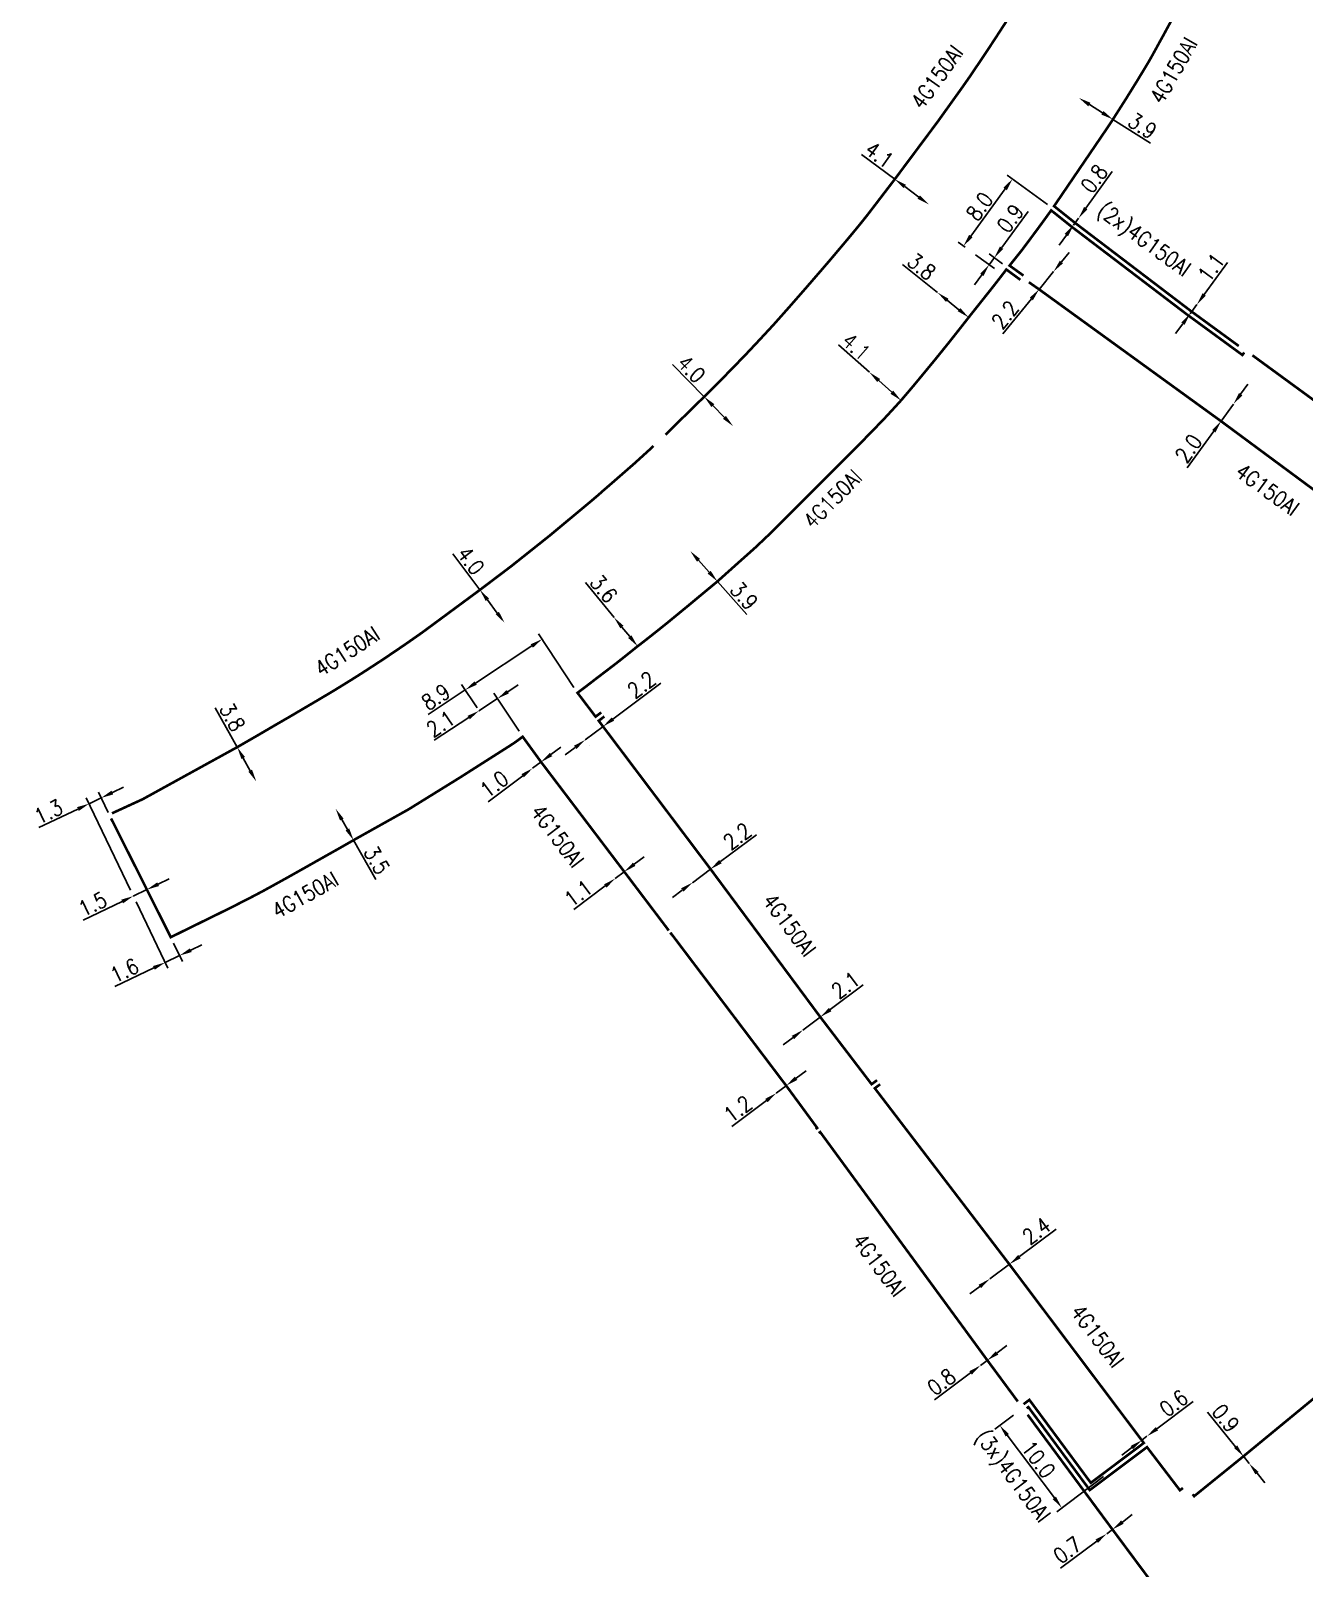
# Model space of a CAD drawing. Header units: millimetres. Extents: x 146511 to 147000, y 143998 to 145000.
# Drawn here: x 146762.9 to 146886.2, y 144673.2 to 144822.2 of the extents above; entities that cross this region are included whole.
import ezdxf
from ezdxf.enums import TextEntityAlignment as Align

# ---------------------------------------------------------------- set-up
doc = ezdxf.new("R2010")
doc.units = ezdxf.units.MM
doc.header["$MEASUREMENT"] = 0
doc.header["$PDMODE"] = 34
doc.linetypes.add('B_ST_AL', pattern=[2000, 1000, 1000])
doc.layers.get('DEFPOINTS').update_dxf_attribs({"linetype": 'CONTINUOUS'})
doc.layers.add('B_110', color=1, linetype='CONTINUOUS')
doc.styles.get("Standard").update_dxf_attribs({"font": 'romans.shx', "width": 0.85})
doc.dimstyles.get("Standard").update_dxf_attribs({"dimtxt": 1.5, "dimasz": 1.2, "dimexe": 0.625, "dimexo": 0.625, "dimgap": 0.25, "dimtad": 1, "dimdec": 1, "dimzin": 0, "dimdsep": 46, "dimtxsty": 'Standard', "dimcen": -0.5, "dimadec": 0, "dimazin": 0, "dimtfac": 1, "dimtdec": 1, "dimtmove": 0, "dimatfit": 3, "dimfxl": 1, "dimtolj": 1, "dimtzin": 0, "dimarcsym": 0})

# ---------------------------------------------------------------- blocks, each defined once
blk = doc.blocks.new('*D185')
at = {"layer": 'B_110', "color": 0, "linetype": 'Continuous', "lineweight": -2}
for p, q in [((146809.07, 144758.14), (146810.07, 144758.81)), ((146806.09, 144756.6), (146805.94, 144756.83)), ((146808.07, 144757.48), (146806.28, 144756.3)), ((146810.16, 144754.31), (146807.73, 144758.01)), ((146805.28, 144755.64), (146801.94, 144753.44))]:
    blk.add_line(p, q, dxfattribs=at)
at = {"layer": 'B_110', "color": 0, "linetype": 'Continuous'}
for points in [[(146808.96, 144758.31), (146809.18, 144757.98), (146808.07, 144757.48)], [(146805.17, 144755.81), (146805.39, 144755.48), (146806.28, 144756.3)]]:
    blk.add_solid(points, dxfattribs=at)
at = {"layer": 'DEFPOINTS', "color": 0, "linetype": 'Continuous'}
for p in [(146806.28, 144756.3), (146806.43, 144756.07), (146810.51, 144753.79)]:
    blk.add_point(p, dxfattribs=at)
at = {"layer": 'B_110', "color": 0, "linetype": 'Continuous', "insert": (146802.56, 144755.04), "char_height": 1.5, "attachment_point": 5, "rotation": 33.4245}
blk.add_mtext('\\A1;2.1', dxfattribs=at)
blk = doc.blocks.new('*D186')
at = {"layer": 'B_110', "color": 0, "linetype": 'Continuous', "lineweight": -2}
for p, q in [((146815.48, 144758.56), (146812.05, 144763.76)), ((146811.39, 144762.58), (146805.95, 144758.98)), ((146804.95, 144758.32), (146801.35, 144755.95)), ((146806.09, 144756.6), (146804.6, 144758.84))]:
    blk.add_line(p, q, dxfattribs=at)
at = {"layer": 'B_110', "color": 0, "linetype": 'Continuous'}
for points in [[(146811.28, 144762.74), (146811.5, 144762.41), (146812.39, 144763.24)], [(146805.84, 144759.15), (146806.06, 144758.82), (146804.95, 144758.32)]]:
    blk.add_solid(points, dxfattribs=at)
at = {"layer": 'DEFPOINTS', "color": 0, "linetype": 'Continuous'}
for p in [(146804.95, 144758.32), (146815.82, 144758.04), (146806.43, 144756.07)]:
    blk.add_point(p, dxfattribs=at)
at = {"layer": 'B_110', "color": 0, "linetype": 'Continuous', "insert": (146802.1, 144757.64), "char_height": 1.5, "attachment_point": 5, "rotation": 33.4245}
blk.add_mtext('\\A1;8.9', dxfattribs=at)
blk = doc.blocks.new('*D187')
at = {"layer": 'B_110', "color": 0, "linetype": 'Continuous', "lineweight": -2}
for p, q in [((146813.25, 144752.06), (146814.21, 144752.78)), ((146812.29, 144751.34), (146811.47, 144750.73)), ((146810.51, 144750.01), (146807.16, 144747.49))]:
    blk.add_line(p, q, dxfattribs=at)
at = {"layer": 'B_110', "color": 0, "linetype": 'Continuous'}
for points in [[(146813.13, 144752.22), (146813.37, 144751.9), (146812.29, 144751.34)], [(146810.39, 144750.17), (146810.63, 144749.85), (146811.47, 144750.73)]]:
    blk.add_solid(points, dxfattribs=at)
at = {"layer": 'DEFPOINTS', "color": 0, "linetype": 'Continuous'}
for p in [(146811.47, 144750.73), (146811.47, 144750.73), (146812.29, 144751.34)]:
    blk.add_point(p, dxfattribs=at)
at = {"layer": 'B_110', "color": 0, "linetype": 'Continuous', "insert": (146807.75, 144749.19), "char_height": 1.5, "attachment_point": 5, "rotation": 36.8572}
blk.add_mtext('\\A1;1.0', dxfattribs=at)
blk = doc.blocks.new('*D188')
at = {"layer": 'B_110', "color": 0, "linetype": 'Continuous', "lineweight": -2}
for p, q in [((146819.25, 144755.5), (146823.88, 144758.97)), ((146816.56, 144753.48), (146818.29, 144754.78)), ((146815.6, 144752.76), (146814.64, 144752.04)), ((146816.94, 144752.98), (146816.94, 144752.98))]:
    blk.add_line(p, q, dxfattribs=at)
at = {"layer": 'B_110', "color": 0, "linetype": 'Continuous'}
for points in [[(146819.13, 144755.66), (146819.37, 144755.34), (146818.29, 144754.78)], [(146815.48, 144752.92), (146815.72, 144752.6), (146816.56, 144753.48)]]:
    blk.add_solid(points, dxfattribs=at)
at = {"layer": 'DEFPOINTS', "color": 0, "linetype": 'Continuous'}
for p in [(146818.29, 144754.78), (146816.56, 144753.48), (146816.56, 144753.48)]:
    blk.add_point(p, dxfattribs=at)
at = {"layer": 'B_110', "color": 0, "linetype": 'Continuous', "insert": (146822.02, 144758.82), "char_height": 1.5, "attachment_point": 5, "rotation": 36.8617}
blk.add_mtext('\\A1;2.2', dxfattribs=at)
blk = doc.blocks.new('*D189')
at = {"layer": 'B_110', "color": 0, "linetype": 'Continuous', "lineweight": -2}
for p, q in [((146871.93, 144686.76), (146875.43, 144689.39)), ((146870.46, 144685.65), (146870.97, 144686.04)), ((146869.5, 144684.93), (146868.54, 144684.21))]:
    blk.add_line(p, q, dxfattribs=at)
at = {"layer": 'B_110', "color": 0, "linetype": 'Continuous'}
for points in [[(146871.81, 144686.92), (146872.05, 144686.6), (146870.97, 144686.04)], [(146869.38, 144685.09), (146869.62, 144684.77), (146870.46, 144685.65)]]:
    blk.add_solid(points, dxfattribs=at)
at = {"layer": 'DEFPOINTS', "color": 0, "linetype": 'Continuous'}
for p in [(146870.46, 144685.65), (146870.97, 144686.04), (146870.97, 144686.04)]:
    blk.add_point(p, dxfattribs=at)
at = {"layer": 'B_110', "color": 0, "linetype": 'Continuous', "insert": (146873.56, 144689.23), "char_height": 1.5, "attachment_point": 5, "rotation": 36.9348}
blk.add_mtext('\\A1;0.6', dxfattribs=at)
blk = doc.blocks.new('*D212')
at = {"layer": 'B_110', "color": 0, "linetype": 'Continuous', "lineweight": -2}
for p, q in [((146880.04, 144786.97), (146880.75, 144787.94)), ((146879.34, 144786), (146878.14, 144784.35)), ((146877.44, 144783.38), (146874.87, 144779.84))]:
    blk.add_line(p, q, dxfattribs=at)
at = {"layer": 'B_110', "color": 0, "linetype": 'Continuous'}
for points in [[(146879.88, 144787.09), (146880.21, 144786.85), (146879.34, 144786)], [(146877.28, 144783.5), (146877.6, 144783.26), (146878.14, 144784.35)]]:
    blk.add_solid(points, dxfattribs=at)
at = {"layer": 'DEFPOINTS', "color": 0, "linetype": 'Continuous'}
for p in [(146879.34, 144786), (146879.34, 144786), (146878.14, 144784.35)]:
    blk.add_point(p, dxfattribs=at)
at = {"layer": 'B_110', "color": 0, "linetype": 'Continuous', "insert": (146874.99, 144781.71), "char_height": 1.5, "attachment_point": 5, "rotation": 54.0392}
blk.add_mtext('\\A1;2.0', dxfattribs=at)
blk = doc.blocks.new('*D213')
at = {"layer": 'B_110', "color": 0, "linetype": 'Continuous', "lineweight": -2}
for p, q in [((146865.04, 144804.98), (146867.6, 144808.53)), ((146863.86, 144803.35), (146864.34, 144804.01)), ((146863.16, 144802.38), (146862.46, 144801.4))]:
    blk.add_line(p, q, dxfattribs=at)
at = {"layer": 'B_110', "color": 0, "linetype": 'Continuous'}
for points in [[(146864.88, 144805.1), (146865.2, 144804.86), (146864.34, 144804.01)], [(146863, 144802.49), (146863.32, 144802.26), (146863.86, 144803.35)]]:
    blk.add_solid(points, dxfattribs=at)
at = {"layer": 'DEFPOINTS', "color": 0, "linetype": 'Continuous'}
for p in [(146863.86, 144803.35), (146864.34, 144804.01), (146864.34, 144804.01)]:
    blk.add_point(p, dxfattribs=at)
at = {"layer": 'B_110', "color": 0, "linetype": 'Continuous', "insert": (146865.86, 144807.83), "char_height": 1.5, "attachment_point": 5, "rotation": 54.1588}
blk.add_mtext('\\A1;0.8', dxfattribs=at)
blk = doc.blocks.new('*D214')
at = {"layer": 'B_110', "color": 0, "linetype": 'Continuous', "lineweight": -2}
for p, q in [((146862.68, 144799.77), (146863.44, 144800.7)), ((146861.92, 144798.84), (146860.52, 144797.12)), ((146859.77, 144796.19), (146857.01, 144792.8))]:
    blk.add_line(p, q, dxfattribs=at)
at = {"layer": 'B_110', "color": 0, "linetype": 'Continuous'}
for points in [[(146862.53, 144799.9), (146862.84, 144799.65), (146861.92, 144798.84)], [(146859.61, 144796.31), (146859.92, 144796.06), (146860.52, 144797.12)]]:
    blk.add_solid(points, dxfattribs=at)
at = {"layer": 'DEFPOINTS', "color": 0, "linetype": 'Continuous'}
for p in [(146861.92, 144798.84), (146861.92, 144798.84), (146860.52, 144797.12)]:
    blk.add_point(p, dxfattribs=at)
at = {"layer": 'B_110', "color": 0, "linetype": 'Continuous', "insert": (146857.23, 144794.66), "char_height": 1.5, "attachment_point": 5, "rotation": 50.8852}
blk.add_mtext('\\A1;2.2', dxfattribs=at)
blk = doc.blocks.new('*D215')
at = {"layer": 'B_110', "color": 0, "linetype": 'Continuous', "lineweight": -2}
for p, q in [((146856.9, 144801.16), (146859.45, 144804.66)), ((146854.37, 144800.46), (146856.19, 144799.13)), ((146856.99, 144799.6), (146855.68, 144800.56)), ((146855.69, 144799.5), (146856.19, 144800.19)), ((146854.98, 144798.53), (146854.27, 144797.56))]:
    blk.add_line(p, q, dxfattribs=at)
at = {"layer": 'B_110', "color": 0, "linetype": 'Continuous'}
for points in [[(146856.73, 144801.27), (146857.06, 144801.04), (146856.19, 144800.19)], [(146854.82, 144798.65), (146855.14, 144798.41), (146855.69, 144799.5)]]:
    blk.add_solid(points, dxfattribs=at)
at = {"layer": 'DEFPOINTS', "color": 0, "linetype": 'Continuous'}
for p in [(146853.87, 144800.83), (146855.69, 144799.5), (146857.5, 144799.23)]:
    blk.add_point(p, dxfattribs=at)
at = {"layer": 'B_110', "color": 0, "linetype": 'Continuous', "insert": (146857.73, 144803.99), "char_height": 1.5, "attachment_point": 5, "rotation": 53.9026}
blk.add_mtext('\\A1;0.9', dxfattribs=at)
blk = doc.blocks.new('*D216')
at = {"layer": 'B_110', "color": 0, "linetype": 'Continuous', "lineweight": -2}
for p, q in [((146773.07, 144737.79), (146776.15, 144731.36)), ((146776.7, 144733.8), (146777.55, 144732.03)), ((146778.37, 144733.11), (146779.45, 144733.63)), ((146774.8, 144731.4), (146771.02, 144729.6)), ((146777.28, 144732.59), (146775.88, 144731.92))]:
    blk.add_line(p, q, dxfattribs=at)
at = {"layer": 'B_110', "color": 0, "linetype": 'Continuous'}
for points in [[(146778.28, 144733.29), (146778.45, 144732.93), (146777.28, 144732.59)], [(146774.71, 144731.58), (146774.88, 144731.22), (146775.88, 144731.92)]]:
    blk.add_solid(points, dxfattribs=at)
at = {"layer": 'DEFPOINTS', "color": 0, "linetype": 'Continuous'}
for p in [(146772.8, 144738.35), (146776.43, 144734.37), (146775.88, 144731.92)]:
    blk.add_point(p, dxfattribs=at)
at = {"layer": 'B_110', "color": 0, "linetype": 'Continuous', "insert": (146771.94, 144731.14), "char_height": 1.5, "attachment_point": 5, "rotation": 25.5707}
blk.add_mtext('\\A1;1.6', dxfattribs=at)
blk = doc.blocks.new('*D217')
at = {"layer": 'B_110', "color": 0, "linetype": 'Continuous', "lineweight": -2}
for p, q in [((146772.53, 144738.92), (146768.25, 144747.87)), ((146769.69, 144747.86), (146768.52, 144747.3)), ((146770.38, 144746.44), (146769.42, 144748.43)), ((146770.78, 144748.38), (146771.86, 144748.9)), ((146767.44, 144746.78), (146763.66, 144744.98))]:
    blk.add_line(p, q, dxfattribs=at)
at = {"layer": 'B_110', "color": 0, "linetype": 'Continuous'}
for points in [[(146770.69, 144748.56), (146770.86, 144748.2), (146769.69, 144747.86)], [(146767.35, 144746.97), (146767.53, 144746.6), (146768.52, 144747.3)]]:
    blk.add_solid(points, dxfattribs=at)
at = {"layer": 'DEFPOINTS', "color": 0, "linetype": 'Continuous'}
for p in [(146768.52, 144747.3), (146770.65, 144745.87), (146772.8, 144738.35)]:
    blk.add_point(p, dxfattribs=at)
at = {"layer": 'B_110', "color": 0, "linetype": 'Continuous', "insert": (146764.58, 144746.52), "char_height": 1.5, "attachment_point": 5, "rotation": 25.5707}
blk.add_mtext('\\A1;1.3', dxfattribs=at)
blk = doc.blocks.new('*D218')
at = {"layer": 'B_110', "color": 0, "linetype": 'Continuous', "lineweight": -2}
for p, q in [((146774.12, 144738.98), (146772.8, 144738.35)), ((146775.2, 144739.5), (146776.28, 144740.02)), ((146771.72, 144737.83), (146767.94, 144736.03))]:
    blk.add_line(p, q, dxfattribs=at)
at = {"layer": 'B_110', "color": 0, "linetype": 'Continuous'}
for points in [[(146775.12, 144739.68), (146775.29, 144739.32), (146774.12, 144738.98)], [(146771.64, 144738.01), (146771.81, 144737.65), (146772.8, 144738.35)]]:
    blk.add_solid(points, dxfattribs=at)
at = {"layer": 'DEFPOINTS', "color": 0, "linetype": 'Continuous'}
for p in [(146774.12, 144738.98), (146772.8, 144738.35), (146772.8, 144738.35)]:
    blk.add_point(p, dxfattribs=at)
at = {"layer": 'B_110', "color": 0, "linetype": 'Continuous', "insert": (146768.86, 144737.57), "char_height": 1.5, "attachment_point": 5, "rotation": 25.5707}
blk.add_mtext('\\A1;1.5', dxfattribs=at)
blk = doc.blocks.new('*D219')
at = {"layer": 'B_110', "color": 0, "linetype": 'Continuous', "lineweight": -2}
for p, q in [((146827.54, 144770.88), (146828.57, 144769.72)), ((146829.37, 144768.83), (146832.23, 144765.61))]:
    blk.add_line(p, q, dxfattribs=at)
at = {"layer": 'B_110', "color": 0, "linetype": 'Continuous'}
for points in [[(146827.69, 144771.01), (146827.39, 144770.74), (146826.74, 144771.77)], [(146828.72, 144769.86), (146828.42, 144769.59), (146829.37, 144768.83)]]:
    blk.add_solid(points, dxfattribs=at)
at = {"layer": 'DEFPOINTS', "color": 0, "linetype": 'Continuous'}
for p in [(146826.74, 144771.77), (146826.74, 144771.77), (146829.37, 144768.83)]:
    blk.add_point(p, dxfattribs=at)
at = {"layer": 'B_110', "color": 0, "linetype": 'Continuous', "insert": (146831.95, 144767.44), "char_height": 1.5, "attachment_point": 5, "rotation": 311.6888}
blk.add_mtext('\\A1;3.9', dxfattribs=at)
blk = doc.blocks.new('*D220')
at = {"layer": 'B_110', "color": 0, "linetype": 'Continuous', "lineweight": -2}
for p, q in [((146850.69, 144796.81), (146847.28, 144799.53)), ((146852.76, 144795.15), (146851.63, 144796.06))]:
    blk.add_line(p, q, dxfattribs=at)
at = {"layer": 'B_110', "color": 0, "linetype": 'Continuous'}
for points in [[(146851.75, 144796.21), (146851.51, 144795.9), (146850.69, 144796.81)], [(146852.89, 144795.31), (146852.64, 144795), (146853.7, 144794.4)]]:
    blk.add_solid(points, dxfattribs=at)
at = {"layer": 'DEFPOINTS', "color": 0, "linetype": 'Continuous'}
for p in [(146850.69, 144796.81), (146850.69, 144796.81), (146853.7, 144794.4)]:
    blk.add_point(p, dxfattribs=at)
at = {"layer": 'B_110', "color": 0, "linetype": 'Continuous', "insert": (146849.14, 144799.33), "char_height": 1.5, "attachment_point": 5, "rotation": 321.3878}
blk.add_mtext('\\A1;3.8', dxfattribs=at)
blk = doc.blocks.new('*D221')
at = {"layer": 'B_110', "color": 0, "linetype": 'Continuous', "lineweight": -2}
for p, q in [((146865.39, 144815.02), (146866.66, 144814.22)), ((146867.67, 144813.58), (146871.31, 144811.27))]:
    blk.add_line(p, q, dxfattribs=at)
at = {"layer": 'B_110', "color": 0, "linetype": 'Continuous'}
for points in [[(146865.5, 144815.19), (146865.28, 144814.85), (146864.38, 144815.66)], [(146866.76, 144814.39), (146866.55, 144814.05), (146867.67, 144813.58)]]:
    blk.add_solid(points, dxfattribs=at)
at = {"layer": 'DEFPOINTS', "color": 0, "linetype": 'Continuous'}
for p in [(146864.38, 144815.66), (146864.38, 144815.66), (146867.67, 144813.58)]:
    blk.add_point(p, dxfattribs=at)
at = {"layer": 'B_110', "color": 0, "linetype": 'Continuous', "insert": (146870.53, 144812.95), "char_height": 1.5, "attachment_point": 5, "rotation": 327.657}
blk.add_mtext('\\A1;3.9', dxfattribs=at)
blk = doc.blocks.new('*D227')
at = {"layer": 'B_110', "color": 0, "linetype": 'Continuous', "lineweight": -2}
for p, q in [((146782.87, 144752.77), (146780.74, 144756.6)), ((146784.13, 144750.5), (146783.45, 144751.72))]:
    blk.add_line(p, q, dxfattribs=at)
at = {"layer": 'B_110', "color": 0, "linetype": 'Continuous'}
for points in [[(146783.62, 144751.82), (146783.27, 144751.63), (146782.87, 144752.77)], [(146784.3, 144750.6), (146783.95, 144750.4), (146784.71, 144749.45)]]:
    blk.add_solid(points, dxfattribs=at)
at = {"layer": 'DEFPOINTS', "color": 0, "linetype": 'Continuous'}
for p in [(146782.87, 144752.77), (146784.71, 144749.45), (146784.71, 144749.45)]:
    blk.add_point(p, dxfattribs=at)
at = {"layer": 'B_110', "color": 0, "linetype": 'Continuous', "insert": (146782.39, 144755.69), "char_height": 1.5, "attachment_point": 5, "rotation": 299.0317}
blk.add_mtext('\\A1;3.8', dxfattribs=at)
blk = doc.blocks.new('*D228')
at = {"layer": 'B_110', "color": 0, "linetype": 'Continuous', "lineweight": -2}
for p, q in [((146806.37, 144768.01), (146803.74, 144771.5)), ((146808.05, 144765.77), (146807.09, 144767.05))]:
    blk.add_line(p, q, dxfattribs=at)
at = {"layer": 'B_110', "color": 0, "linetype": 'Continuous'}
for points in [[(146807.25, 144767.17), (146806.93, 144766.93), (146806.37, 144768.01)], [(146808.21, 144765.89), (146807.89, 144765.65), (146808.77, 144764.81)]]:
    blk.add_solid(points, dxfattribs=at)
at = {"layer": 'DEFPOINTS', "color": 0, "linetype": 'Continuous'}
for p in [(146806.37, 144768.01), (146808.77, 144764.81), (146808.77, 144764.81)]:
    blk.add_point(p, dxfattribs=at)
at = {"layer": 'B_110', "color": 0, "linetype": 'Continuous', "insert": (146805.49, 144770.84), "char_height": 1.5, "attachment_point": 5, "rotation": 306.9546}
blk.add_mtext('\\A1;4.0', dxfattribs=at)
blk = doc.blocks.new('*D229')
at = {"layer": 'B_110', "color": 0, "linetype": 'Continuous', "lineweight": -2}
for p, q in [((146828.09, 144786.72), (146825.02, 144789.83)), ((146830.05, 144784.72), (146828.93, 144785.86))]:
    blk.add_line(p, q, dxfattribs=at)
at = {"layer": 'B_110', "color": 0, "linetype": 'Continuous'}
for points in [[(146829.07, 144786), (146828.79, 144785.72), (146828.09, 144786.72)], [(146830.19, 144784.86), (146829.91, 144784.58), (146830.89, 144783.87)]]:
    blk.add_solid(points, dxfattribs=at)
at = {"layer": 'DEFPOINTS', "color": 0, "linetype": 'Continuous'}
for p in [(146828.09, 144786.72), (146830.89, 144783.87), (146830.89, 144783.87)]:
    blk.add_point(p, dxfattribs=at)
at = {"layer": 'B_110', "color": 0, "linetype": 'Continuous', "insert": (146826.84, 144789.4), "char_height": 1.5, "attachment_point": 5, "rotation": 314.5886}
blk.add_mtext('\\A1;4.0', dxfattribs=at)
blk = doc.blocks.new('*D230')
at = {"layer": 'B_110', "color": 0, "linetype": 'Continuous', "lineweight": -2}
for p, q in [((146846.55, 144807.79), (146843.33, 144810.19)), ((146848.87, 144806.06), (146847.51, 144807.08))]:
    blk.add_line(p, q, dxfattribs=at)
at = {"layer": 'B_110', "color": 0, "linetype": 'Continuous'}
for points in [[(146847.63, 144807.24), (146847.39, 144806.92), (146846.55, 144807.79)], [(146848.99, 144806.22), (146848.75, 144805.9), (146849.84, 144805.35)]]:
    blk.add_solid(points, dxfattribs=at)
at = {"layer": 'DEFPOINTS', "color": 0, "linetype": 'Continuous'}
for p in [(146846.55, 144807.79), (146849.84, 144805.35), (146849.84, 144805.35)]:
    blk.add_point(p, dxfattribs=at)
at = {"layer": 'B_110', "color": 0, "linetype": 'Continuous', "insert": (146845.06, 144810.15), "char_height": 1.5, "attachment_point": 5, "rotation": 323.3292}
blk.add_mtext('\\A1;4.1', dxfattribs=at)
blk = doc.blocks.new('*D232')
at = {"layer": 'B_110', "color": 0, "linetype": 'Continuous', "lineweight": -2}
for p, q in [((146792.99, 144745.76), (146793.54, 144744.81)), ((146794.13, 144743.77), (146796.3, 144739.97))]:
    blk.add_line(p, q, dxfattribs=at)
at = {"layer": 'B_110', "color": 0, "linetype": 'Continuous'}
for points in [[(146793.17, 144745.86), (146792.82, 144745.67), (146792.4, 144746.81)], [(146793.71, 144744.91), (146793.36, 144744.71), (146794.13, 144743.77)]]:
    blk.add_solid(points, dxfattribs=at)
at = {"layer": 'DEFPOINTS', "color": 0, "linetype": 'Continuous'}
for p in [(146792.4, 144746.81), (146792.4, 144746.81), (146794.13, 144743.77)]:
    blk.add_point(p, dxfattribs=at)
at = {"layer": 'B_110', "color": 0, "linetype": 'Continuous', "insert": (146796.38, 144741.84), "char_height": 1.5, "attachment_point": 5, "rotation": 299.6626}
blk.add_mtext('\\A1;3.5', dxfattribs=at)
blk = doc.blocks.new('*D233')
at = {"layer": 'B_110', "color": 0, "linetype": 'Continuous', "lineweight": -2}
for p, q in [((146819.36, 144765.34), (146816.58, 144768.71)), ((146820.88, 144763.48), (146820.12, 144764.41))]:
    blk.add_line(p, q, dxfattribs=at)
at = {"layer": 'B_110', "color": 0, "linetype": 'Continuous'}
for points in [[(146820.27, 144764.54), (146819.97, 144764.28), (146819.36, 144765.34)], [(146821.04, 144763.61), (146820.73, 144763.35), (146821.64, 144762.55)]]:
    blk.add_solid(points, dxfattribs=at)
at = {"layer": 'DEFPOINTS', "color": 0, "linetype": 'Continuous'}
for p in [(146819.36, 144765.34), (146819.36, 144765.34), (146821.64, 144762.55)]:
    blk.add_point(p, dxfattribs=at)
at = {"layer": 'B_110', "color": 0, "linetype": 'Continuous', "insert": (146818.36, 144768.12), "char_height": 1.5, "attachment_point": 5, "rotation": 309.4071}
blk.add_mtext('\\A1;3.6', dxfattribs=at)
blk = doc.blocks.new('*D234')
at = {"layer": 'B_110', "color": 0, "linetype": 'Continuous', "lineweight": -2}
for p, q in [((146844.09, 144789.09), (146841.1, 144791.75)), ((146846.26, 144787.16), (146844.99, 144788.29))]:
    blk.add_line(p, q, dxfattribs=at)
at = {"layer": 'B_110', "color": 0, "linetype": 'Continuous'}
for points in [[(146845.12, 144788.44), (146844.85, 144788.14), (146844.09, 144789.09)], [(146846.39, 144787.31), (146846.12, 144787.01), (146847.15, 144786.36)]]:
    blk.add_solid(points, dxfattribs=at)
at = {"layer": 'DEFPOINTS', "color": 0, "linetype": 'Continuous'}
for p in [(146844.09, 144789.09), (146844.09, 144789.09), (146847.15, 144786.36)]:
    blk.add_point(p, dxfattribs=at)
at = {"layer": 'B_110', "color": 0, "linetype": 'Continuous', "insert": (146842.81, 144791.57), "char_height": 1.5, "attachment_point": 5, "rotation": 318.3113}
blk.add_mtext('\\A1;4.1', dxfattribs=at)
blk = doc.blocks.new('*D235')
at = {"layer": 'B_110', "color": 0, "linetype": 'Continuous', "lineweight": -2}
for p, q in [((146876.51, 144796.62), (146878.77, 144799.71)), ((146875.16, 144794.76), (146875.8, 144795.65)), ((146874.45, 144793.79), (146873.74, 144792.83))]:
    blk.add_line(p, q, dxfattribs=at)
at = {"layer": 'B_110', "color": 0, "linetype": 'Continuous'}
for points in [[(146876.35, 144796.74), (146876.67, 144796.5), (146875.8, 144795.65)], [(146874.29, 144793.91), (146874.61, 144793.68), (146875.16, 144794.76)]]:
    blk.add_solid(points, dxfattribs=at)
at = {"layer": 'DEFPOINTS', "color": 0, "linetype": 'Continuous'}
for p in [(146875.8, 144795.65), (146875.8, 144795.65), (146875.16, 144794.76)]:
    blk.add_point(p, dxfattribs=at)
at = {"layer": 'B_110', "color": 0, "linetype": 'Continuous', "insert": (146877.19, 144799.24), "char_height": 1.5, "attachment_point": 5, "rotation": 53.8227}
blk.add_mtext('\\A1;1.1', dxfattribs=at)
blk = doc.blocks.new('*D236')
at = {"layer": 'B_110', "color": 0, "linetype": 'Continuous', "lineweight": -2}
for p, q in [((146861.33, 144805.34), (146857.44, 144808.18)), ((146857.23, 144806.84), (146853.91, 144802.28)), ((146853.36, 144801.19), (146852.7, 144801.68))]:
    blk.add_line(p, q, dxfattribs=at)
at = {"layer": 'B_110', "color": 0, "linetype": 'Continuous'}
for points in [[(146857.07, 144806.96), (146857.4, 144806.72), (146857.94, 144807.81)], [(146853.75, 144802.4), (146854.07, 144802.16), (146853.2, 144801.31)]]:
    blk.add_solid(points, dxfattribs=at)
at = {"layer": 'DEFPOINTS', "color": 0, "linetype": 'Continuous'}
for p in [(146861.83, 144804.97), (146853.2, 144801.31), (146853.87, 144800.83)]:
    blk.add_point(p, dxfattribs=at)
at = {"layer": 'B_110', "color": 0, "linetype": 'Continuous', "insert": (146854.76, 144805.15), "char_height": 1.5, "attachment_point": 5, "rotation": 53.9026}
blk.add_mtext('\\A1;8.0', dxfattribs=at)
blk = doc.blocks.new('*D237')
at = {"layer": 'B_110', "color": 0, "linetype": 'Continuous', "lineweight": -2}
for p, q in [((146821.31, 144741.43), (146822.27, 144742.15)), ((146820.35, 144740.71), (146819.47, 144740.05)), ((146818.51, 144739.33), (146815.45, 144737.04))]:
    blk.add_line(p, q, dxfattribs=at)
at = {"layer": 'B_110', "color": 0, "linetype": 'Continuous'}
for points in [[(146821.19, 144741.59), (146821.43, 144741.27), (146820.35, 144740.71)], [(146818.39, 144739.49), (146818.63, 144739.17), (146819.47, 144740.05)]]:
    blk.add_solid(points, dxfattribs=at)
at = {"layer": 'DEFPOINTS', "color": 0, "linetype": 'Continuous'}
for p in [(146820.35, 144740.71), (146819.47, 144740.05), (146819.47, 144740.05)]:
    blk.add_point(p, dxfattribs=at)
at = {"layer": 'B_110', "color": 0, "linetype": 'Continuous', "insert": (146815.9, 144738.62), "char_height": 1.5, "attachment_point": 5, "rotation": 36.8572}
blk.add_mtext('\\A1;1.1', dxfattribs=at)
blk = doc.blocks.new('*D238')
at = {"layer": 'B_110', "color": 0, "linetype": 'Continuous', "lineweight": -2}
for p, q in [((146836.99, 144720.71), (146837.95, 144721.43)), ((146836.03, 144719.99), (146835.07, 144719.27)), ((146834.11, 144718.55), (146830.76, 144716.04))]:
    blk.add_line(p, q, dxfattribs=at)
at = {"layer": 'B_110', "color": 0, "linetype": 'Continuous'}
for points in [[(146836.87, 144720.87), (146837.11, 144720.55), (146836.03, 144719.99)], [(146833.99, 144718.71), (146834.23, 144718.39), (146835.07, 144719.27)]]:
    blk.add_solid(points, dxfattribs=at)
at = {"layer": 'DEFPOINTS', "color": 0, "linetype": 'Continuous'}
for p in [(146836.03, 144719.99), (146835.07, 144719.27), (146835.07, 144719.27)]:
    blk.add_point(p, dxfattribs=at)
at = {"layer": 'B_110', "color": 0, "linetype": 'Continuous', "insert": (146831.35, 144717.73), "char_height": 1.5, "attachment_point": 5, "rotation": 36.8494}
blk.add_mtext('\\A1;1.2', dxfattribs=at)
blk = doc.blocks.new('*D239')
at = {"layer": 'B_110', "color": 0, "linetype": 'Continuous', "lineweight": -2}
for p, q in [((146856.45, 144694.1), (146857.41, 144694.82)), ((146855.49, 144693.38), (146854.85, 144692.9)), ((146853.89, 144692.17), (146850.4, 144689.55))]:
    blk.add_line(p, q, dxfattribs=at)
at = {"layer": 'B_110', "color": 0, "linetype": 'Continuous'}
for points in [[(146856.33, 144694.26), (146856.57, 144693.94), (146855.49, 144693.38)], [(146853.77, 144692.33), (146854.01, 144692.01), (146854.85, 144692.9)]]:
    blk.add_solid(points, dxfattribs=at)
at = {"layer": 'DEFPOINTS', "color": 0, "linetype": 'Continuous'}
for p in [(146854.85, 144692.9), (146854.85, 144692.9), (146855.49, 144693.38)]:
    blk.add_point(p, dxfattribs=at)
at = {"layer": 'B_110', "color": 0, "linetype": 'Continuous', "insert": (146851.07, 144691.3), "char_height": 1.5, "attachment_point": 5, "rotation": 36.9429}
blk.add_mtext('\\A1;0.8', dxfattribs=at)
blk = doc.blocks.new('*D240')
at = {"layer": 'B_110', "color": 0, "linetype": 'Continuous', "lineweight": -2}
for p, q in [((146868.59, 144677.72), (146869.55, 144678.44)), ((146867.63, 144677), (146867.07, 144676.59)), ((146866.1, 144675.87), (146862.6, 144673.26))]:
    blk.add_line(p, q, dxfattribs=at)
at = {"layer": 'B_110', "color": 0, "linetype": 'Continuous'}
for points in [[(146868.47, 144677.88), (146868.71, 144677.56), (146867.63, 144677)], [(146865.98, 144676.03), (146866.22, 144675.71), (146867.07, 144676.59)]]:
    blk.add_solid(points, dxfattribs=at)
at = {"layer": 'DEFPOINTS', "color": 0, "linetype": 'Continuous'}
for p in [(146867.07, 144676.59), (146867.07, 144676.59), (146867.63, 144677)]:
    blk.add_point(p, dxfattribs=at)
at = {"layer": 'B_110', "color": 0, "linetype": 'Continuous', "insert": (146863.27, 144675.01), "char_height": 1.5, "attachment_point": 5, "rotation": 36.6586}
blk.add_mtext('\\A1;0.7', dxfattribs=at)
blk = doc.blocks.new('*D241')
at = {"layer": 'B_110', "color": 0, "linetype": 'Continuous', "lineweight": -2}
for p, q in [((146829.66, 144741.69), (146833.17, 144744.3)), ((146826.94, 144739.65), (146828.7, 144740.97)), ((146825.97, 144738.94), (146825.01, 144738.22))]:
    blk.add_line(p, q, dxfattribs=at)
at = {"layer": 'B_110', "color": 0, "linetype": 'Continuous'}
for points in [[(146829.54, 144741.85), (146829.78, 144741.52), (146828.7, 144740.97)], [(146825.85, 144739.1), (146826.09, 144738.78), (146826.94, 144739.65)]]:
    blk.add_solid(points, dxfattribs=at)
at = {"layer": 'DEFPOINTS', "color": 0, "linetype": 'Continuous'}
for p in [(146828.7, 144740.97), (146826.94, 144739.65), (146826.94, 144739.65)]:
    blk.add_point(p, dxfattribs=at)
at = {"layer": 'B_110', "color": 0, "linetype": 'Continuous', "insert": (146831.3, 144744.15), "char_height": 1.5, "attachment_point": 5, "rotation": 36.6871}
blk.add_mtext('\\A1;2.2', dxfattribs=at)
blk = doc.blocks.new('*D242')
at = {"layer": 'B_110', "color": 0, "linetype": 'Continuous', "lineweight": -2}
for p, q in [((146840.29, 144727.36), (146843.49, 144729.77)), ((146837.65, 144725.38), (146839.33, 144726.64)), ((146836.69, 144724.66), (146835.73, 144723.94))]:
    blk.add_line(p, q, dxfattribs=at)
at = {"layer": 'B_110', "color": 0, "linetype": 'Continuous'}
for points in [[(146840.17, 144727.52), (146840.41, 144727.2), (146839.33, 144726.64)], [(146836.57, 144724.82), (146836.81, 144724.5), (146837.65, 144725.38)]]:
    blk.add_solid(points, dxfattribs=at)
at = {"layer": 'DEFPOINTS', "color": 0, "linetype": 'Continuous'}
for p in [(146837.65, 144725.38), (146837.65, 144725.38), (146839.33, 144726.64)]:
    blk.add_point(p, dxfattribs=at)
at = {"layer": 'B_110', "color": 0, "linetype": 'Continuous', "insert": (146841.77, 144729.73), "char_height": 1.5, "attachment_point": 5, "rotation": 36.9144}
blk.add_mtext('\\A1;2.1', dxfattribs=at)
blk = doc.blocks.new('*D243')
at = {"layer": 'B_110', "color": 0, "linetype": 'Continuous', "lineweight": -2}
for p, q in [((146858.62, 144703.43), (146862.16, 144706.1)), ((146855.74, 144701.27), (146857.66, 144702.71)), ((146854.78, 144700.55), (146853.82, 144699.83))]:
    blk.add_line(p, q, dxfattribs=at)
at = {"layer": 'B_110', "color": 0, "linetype": 'Continuous'}
for points in [[(146858.5, 144703.59), (146858.74, 144703.27), (146857.66, 144702.71)], [(146854.66, 144700.71), (146854.9, 144700.39), (146855.74, 144701.27)]]:
    blk.add_solid(points, dxfattribs=at)
at = {"layer": 'DEFPOINTS', "color": 0, "linetype": 'Continuous'}
for p in [(146857.66, 144702.71), (146855.74, 144701.27), (146855.74, 144701.27)]:
    blk.add_point(p, dxfattribs=at)
at = {"layer": 'B_110', "color": 0, "linetype": 'Continuous', "insert": (146860.27, 144705.92), "char_height": 1.5, "attachment_point": 5, "rotation": 36.9275}
blk.add_mtext('\\A1;2.4', dxfattribs=at)
blk = doc.blocks.new('*D244')
at = {"layer": 'B_110', "color": 0, "linetype": 'Continuous', "lineweight": -2}
for p, q in [((146858.03, 144688.08), (146856.22, 144686.72)), ((146862, 144680.06), (146857.44, 144686.13)), ((146866.77, 144682.14), (146862.23, 144678.72))]:
    blk.add_line(p, q, dxfattribs=at)
at = {"layer": 'B_110', "color": 0, "linetype": 'Continuous'}
for points in [[(146857.6, 144686.25), (146857.28, 144686.01), (146856.71, 144687.09)], [(146862.16, 144680.18), (146861.84, 144679.94), (146862.72, 144679.1)]]:
    blk.add_solid(points, dxfattribs=at)
at = {"layer": 'DEFPOINTS', "color": 0, "linetype": 'Continuous'}
for p in [(146858.53, 144688.46), (146856.71, 144687.09), (146867.27, 144682.52)]:
    blk.add_point(p, dxfattribs=at)
at = {"layer": 'B_110', "color": 0, "linetype": 'Continuous', "insert": (146860.45, 144683.79), "char_height": 1.5, "attachment_point": 5, "rotation": 306.9429}
blk.add_mtext('\\A1;10.0', dxfattribs=at)
blk = doc.blocks.new('*D245')
at = {"layer": 'B_110', "color": 0, "linetype": 'Continuous', "lineweight": -2}
for p, q in [((146879.55, 144685.02), (146876.84, 144688.37)), ((146880.87, 144683.39), (146880.31, 144684.09)), ((146881.63, 144682.46), (146882.38, 144681.52))]:
    blk.add_line(p, q, dxfattribs=at)
at = {"layer": 'B_110', "color": 0, "linetype": 'Continuous'}
for points in [[(146879.71, 144685.15), (146879.4, 144684.9), (146880.31, 144684.09)], [(146881.78, 144682.58), (146881.47, 144682.33), (146880.87, 144683.39)]]:
    blk.add_solid(points, dxfattribs=at)
at = {"layer": 'DEFPOINTS', "color": 0, "linetype": 'Continuous'}
for p in [(146880.31, 144684.09), (146880.87, 144683.39), (146880.87, 144683.39)]:
    blk.add_point(p, dxfattribs=at)
at = {"layer": 'B_110', "color": 0, "linetype": 'Continuous', "insert": (146878.6, 144687.79), "char_height": 1.5, "attachment_point": 5, "rotation": 308.9643}
blk.add_mtext('\\A1;0.9', dxfattribs=at)

msp = doc.modelspace()

# ---------------------------------------------------------------- linework, layer by layer
at = {"layer": 'B_110', "linetype": 'B_ST_AL', "const_width": 0.25, "flags": 128}
for points in [[(146865.16, 144836.59), (146864.82, 144835.96), (146858.48, 144824.85), (146857.25, 144822.92), (146856.12, 144821.18), (146854.98, 144819.46), (146853.82, 144817.74), (146853.05, 144816.64), (146852.27, 144815.55), (146851.49, 144814.46), (146850.71, 144813.37), (146846.55, 144807.79), (146843.91, 144804.34), (146843.44, 144803.75), (146842.97, 144803.17), (146842.06, 144802.07), (146841.14, 144800.98), (146840.22, 144799.89), (146839.29, 144798.81), (146837.81, 144797.1), (146836.33, 144795.41), (146834.84, 144793.73), (146833.31, 144792.08), (146832.21, 144790.91), (146831.1, 144789.76), (146829.9, 144788.53), (146828.86, 144787.49), (146828.09, 144786.72), (146826.14, 144784.81), (146824.58, 144783.27), (146824.35, 144783.04)], [(146823.18, 144781.95), (146822.93, 144781.71), (146821.37, 144780.29), (146819.72, 144778.85), (146819.01, 144778.23), (146818.36, 144777.67), (146817.8, 144777.17), (146817.01, 144776.5), (146813.13, 144773.27), (146809.41, 144770.31), (146806.37, 144768.01), (146800.79, 144763.89), (146799.92, 144763.28), (146799.09, 144762.7), (146798.03, 144761.98), (146797.01, 144761.29), (146795.95, 144760.6), (146794.98, 144759.97), (146793.89, 144759.28), (146792.27, 144758.28), (146790.69, 144757.34), (146789.38, 144756.57), (146787.87, 144755.68), (146786.52, 144754.9), (146784.83, 144753.91), (146782.87, 144752.78), (146773.72, 144747.74), (146770.74, 144746.37)]]:
    msp.add_lwpolyline(points, dxfattribs=at)
at = {"layer": 'B_110', "linetype": 'B_ST_AL', "flags": 128}
for points in [[(146879.86, 144791.63, 0.25, 0.25, 0), (146875.3, 144794.96, 0.25, 0.25, 0), (146864.01, 144803.55, 0.25, 0.25, 0), (146861.97, 144805.18, 0.25, 0.25, 0), (146862.13, 144805.41, 0.25, 0.25, 0), (146866.83, 144812.32, 0.25, 0.25, 0), (146867.67, 144813.58, 0.25, 0.25, 0), (146869.01, 144815.69, 0.25, 0.25, 0), (146870.07, 144817.4, 0.25, 0.25, 0), (146871.11, 144819.12, 0.25, 0.25, 0), (146871.48, 144819.77, 0.25, 0.25, 0), (146871.85, 144820.44, 0.25, 0.25, 0), (146872.21, 144821.1, 0.25, 0.25, 0), (146872.58, 144821.77, 0.25, 0.25, 0), (146874.81, 144825.88, 0.25, 0.25, 0), (146876.94, 144830.38, 0.25, 0.25, 0), (146877.62, 144831.83, 0.25, 0.25, 0), (146877.67, 144831.91, 0.25, 0.25, 0), (146878.36, 144831.55, 0, 0, 0)], [(146880.39, 144791, 0.25, 0.25, 0), (146880.21, 144790.76, 0.25, 0.25, 0), (146874.78, 144794.73, 0.25, 0.25, 0), (146863.72, 144803.15, 0.25, 0.25, 0), (146861.69, 144804.77, 0.25, 0.25, 0), (146861.02, 144803.84, 0.25, 0.25, 0), (146860.19, 144802.71, 0.25, 0.25, 0), (146858.88, 144800.95, 0.25, 0.25, 0), (146857.66, 144799.42, 0.25, 0.25, 0), (146859.01, 144798.45, 0.25, 0.25, 0), (146859.01, 144798.45, 0, 0, 0)], [(146818.12, 144756.14, 0.25, 0.25, 0), (146817.57, 144755.73, 0.25, 0.25, 0), (146815.82, 144758.04, 0.25, 0.25, 0), (146815.82, 144758.04, 0.25, 0.25, 0), (146816.75, 144758.74, 0.25, 0.25, 0), (146817.67, 144759.45, 0.25, 0.25, 0), (146818.59, 144760.15, 0.25, 0.25, 0), (146819.56, 144760.89, 0.25, 0.25, 0), (146820.42, 144761.57, 0.25, 0.25, 0), (146821.64, 144762.55, 0.25, 0.25, 0), (146822.06, 144762.87, 0.25, 0.25, 0), (146822.89, 144763.52, 0.25, 0.25, 0), (146823.71, 144764.17, 0.25, 0.25, 0), (146824.52, 144764.82, 0.25, 0.25, 0), (146825.53, 144765.65, 0.25, 0.25, 0), (146826.54, 144766.48, 0.25, 0.25, 0), (146827.55, 144767.32, 0.25, 0.25, 0), (146828.55, 144768.15, 0.25, 0.25, 0), (146829.37, 144768.83, 0.25, 0.25, 0), (146831.29, 144770.55, 0.25, 0.25, 0), (146833.04, 144772.11, 0.25, 0.25, 0), (146834.75, 144773.73, 0.25, 0.25, 0), (146836.4, 144775.39, 0.25, 0.25, 0), (146838.06, 144777.04, 0.25, 0.25, 0), (146839.91, 144778.9, 0.25, 0.25, 0), (146841.76, 144780.76, 0.25, 0.25, 0), (146843.66, 144782.67, 0.25, 0.25, 0), (146845.45, 144784.51, 0.25, 0.25, 0), (146846.42, 144785.56, 0.25, 0.25, 0), (146847.15, 144786.36, 0.25, 0.25, 0), (146848.3, 144787.71, 0.25, 0.25, 0), (146849.21, 144788.81, 0.25, 0.25, 0), (146850.48, 144790.35, 0.25, 0.25, 0), (146851.74, 144791.91, 0.25, 0.25, 0), (146852.98, 144793.48, 0.25, 0.25, 0), (146853.7, 144794.4, 0.25, 0.25, 0), (146855.05, 144796.1, 0.25, 0.25, 0), (146855.87, 144797.13, 0.25, 0.25, 0), (146856.69, 144798.18, 0.25, 0.25, 0), (146857.35, 144799.04, 0.25, 0.25, 0), (146858.71, 144798.04, 0, 0, 0)], [(146899.83, 144767.58, 0.25, 0.25, 0), (146900.19, 144768.08, 0.25, 0.25, 0), (146897.2, 144770.25, 0.25, 0.25, 0), (146878.14, 144784.35, 0.25, 0.25, 0), (146860.52, 144797.12, 0.25, 0.25, 0), (146859.53, 144797.81, 0, 0, 0)], [(146907, 144771.93, 0.25, 0.25, 0), (146903.45, 144774.51, 0.25, 0.25, 0), (146888.99, 144785.02, 0.25, 0.25, 0), (146881.18, 144790.73, 0, 0, 0)], [(146818.42, 144755.75, 0.25, 0.25, 0), (146817.87, 144755.33, 0.25, 0.25, 0), (146818.29, 144754.78, 0.25, 0.25, 0), (146828.7, 144740.97, 0.25, 0.25, 0), (146839.33, 144726.64, 0.25, 0.25, 0), (146844.3, 144720.13, 0.25, 0.25, 0), (146844.83, 144720.52, 0, 0, 0)], [(146770.65, 144745.87, 0.25, 0.25, 0), (146774.12, 144738.98, 0.25, 0.25, 0), (146776.43, 144734.37, 0.25, 0.25, 0), (146782.47, 144737.34, 0.25, 0.25, 0), (146783.2, 144737.72, 0.25, 0.25, 0), (146783.92, 144738.08, 0.25, 0.25, 0), (146784.64, 144738.46, 0.25, 0.25, 0), (146785.36, 144738.84, 0.25, 0.25, 0), (146786.07, 144739.23, 0.25, 0.25, 0), (146787.75, 144740.16, 0.25, 0.25, 0), (146789.42, 144741.1, 0.25, 0.25, 0), (146791.1, 144742.05, 0.25, 0.25, 0), (146792.77, 144742.99, 0.25, 0.25, 0), (146794.13, 144743.77, 0.25, 0.25, 0), (146799.47, 144746.76, 0.25, 0.25, 0), (146804.38, 144749.8, 0.25, 0.25, 0), (146809.25, 144752.9, 0.25, 0.25, 0), (146809.68, 144753.18, 0.25, 0.25, 0), (146810.1, 144753.48, 0.25, 0.25, 0), (146810.51, 144753.79, 0.25, 0.25, 0), (146812.29, 144751.34, 0.25, 0.25, 0), (146820.35, 144740.71, 0.25, 0.25, 0), (146824.58, 144735.12, 0.25, 0.25, 0), (146824.47, 144735.04, 0, 0, 0)], [(146824.77, 144734.64, 0.25, 0.25, 0), (146824.89, 144734.72, 0.25, 0.25, 0), (146836.03, 144719.99, 0.25, 0.25, 0), (146836.03, 144719.99, 0.25, 0.25, 0), (146839.03, 144715.9, 0.25, 0.25, 0), (146838.88, 144715.79, 0, 0, 0)], [(146845.13, 144720.12, 0.25, 0.25, 0), (146844.61, 144719.74, 0.25, 0.25, 0), (146857.64, 144702.69, 0.25, 0.25, 0), (146870.46, 144685.65, 0.25, 0.25, 0), (146870.66, 144685.38, 0.25, 0.25, 0), (146865.53, 144681.52, 0.25, 0.25, 0), (146859.58, 144689.56, 0.25, 0.25, 0), (146859.02, 144689.14, 0, 0, 0)], [(146839.18, 144715.39, 0.25, 0.25, 0), (146839.32, 144715.5, 0.25, 0.25, 0), (146855.51, 144693.39, 0.25, 0.25, 0), (146858.46, 144689.4, 0, 0, 0)], [(146875.4, 144680.42, 0.25, 0.25, 0), (146875.54, 144680.23, 0.25, 0.25, 0), (146880.31, 144684.09, 0.25, 0.25, 0), (146900.65, 144700.83, 0.25, 0.25, 0), (146909.57, 144707.79, 0.25, 0.25, 0), (146916.49, 144713.36, 0.25, 0.25, 0), (146916.22, 144714.27, 0, 0, 0)], [(146859.32, 144688.74, 0.25, 0.25, 0), (146859.48, 144688.86, 0.25, 0.25, 0), (146865.43, 144680.82, 0.25, 0.25, 0), (146870.97, 144684.98, 0.25, 0.25, 0), (146874.16, 144680.8, 0.25, 0.25, 0), (146874.45, 144681.02, 0, 0, 0)], [(146859.41, 144688.12, 0.25, 0.25, 0), (146867.63, 144677, 0.25, 0.25, 0), (146872.91, 144669.9, 0.25, 0.25, 0), (146871.38, 144667.74, 0.25, 0.25, 0), (146869.21, 144664.78, 0.25, 0.25, 0), (146875.14, 144660.67, 0.25, 0.25, 0), (146873.4, 144658.11, 0, 0, 0)]]:
    msp.add_lwpolyline(points, format="xyseb", dxfattribs=at)

# ---------------------------------------------------------------- texts
at = {"layer": 'B_110', "linetype": 'Continuous', "width": 0.85}
for s, rotation, p in [('4G150Al', 54.1228, (146850.63, 144817.68)), ('4G150Al', 59.9547, (146873.55, 144818.33)), ('(2x)4G150Al', 323.8088, (146870.66, 144801.89)), ('4G150Al', 45.2083, (146840.52, 144776.82)), ('4G150Al', 323.9461, (146882.64, 144777.73)), ('4G150Al', 32.9577, (146793.51, 144762.06)), ('4G150Al', 306.8572, (146813.88, 144744.18)), ('4G150Al', 29.255, (146789.44, 144738.47)), ('4G150Al', 306.816, (146836.35, 144735.56)), ('4G150Al', 306.8494, (146845.04, 144702.63)), ('4G150Al', 306.9348, (146866.18, 144695.75)), ('(3x)4G150Al', 306.7817, (146857.94, 144682.13))]:
    msp.add_text(s, height=1.5, rotation=rotation, dxfattribs=at).set_placement(p, align=Align.MIDDLE)

# ---------------------------------------------------------------- dimensions: what is measured, and where the dimension line sits
at = {"layer": 'B_110', "linetype": 'Continuous'}
for base, p1, p2, angle, picture, middle in [((146864.38, 144815.66), (146867.67, 144813.58), (146864.38, 144815.66), 327.657, '*D221', (146870, 144812.1)), ((146849.84, 144805.35), (146846.55, 144807.79), (146849.84, 144805.35), 143.3292, '*D230', (146844.46, 144809.35)), ((146864.34, 144804.01), (146863.86, 144803.35), (146864.34, 144804.01), 234.1588, '*D213', (146866.67, 144807.24)), ((146853.2, 144801.31), (146861.83, 144804.97), (146853.87, 144800.83), 53.9026, '*D236', (146855.57, 144804.56)), ((146855.6876, 144799.4994), (146857.4967, 144799.234), (146853.8676, 144800.8264), 53.9026, '*D215', (146858.5357, 144803.4056)), ((146850.6921, 144796.8062), (146853.6992, 144794.4046), (146850.6921, 144796.8062), 321.3878, '*D220', (146848.5154, 144798.5446)), ((146861.92, 144798.84), (146860.52, 144797.12), (146861.92, 144798.84), 230.8852, '*D214', (146858.01, 144794.03)), ((146875.8, 144795.65), (146875.16, 144794.76), (146875.8, 144795.65), 233.8227, '*D235', (146878, 144798.65)), ((146844.09, 144789.09), (146847.15, 144786.36), (146844.09, 144789.09), 318.3113, '*D234', (146842.15, 144790.82)), ((146830.89, 144783.87), (146828.09, 144786.72), (146830.89, 144783.87), 134.5886, '*D229', (146826.13, 144788.7)), ((146879.34, 144786), (146878.14, 144784.35), (146879.34, 144786), 234.0392, '*D212', (146875.8, 144781.13)), ((146808.77, 144764.81), (146806.37, 144768.01), (146808.77, 144764.81), 126.9546, '*D228', (146804.69, 144770.24)), ((146826.74, 144771.77), (146829.37, 144768.83), (146826.74, 144771.77), 311.6888, '*D219', (146831.2, 144766.77)), ((146819.36, 144765.34), (146821.64, 144762.55), (146819.36, 144765.34), 309.4071, '*D233', (146817.59, 144767.49)), ((146804.95, 144758.32), (146815.82, 144758.04), (146806.43, 144756.07), 33.4245, '*D186', (146802.65, 144756.81)), ((146816.56, 144753.48), (146818.29, 144754.78), (146816.56, 144753.48), 36.8617, '*D188', (146822.62, 144758.02)), ((146806.28, 144756.3), (146810.51, 144753.79), (146806.43, 144756.07), 33.4245, '*D185', (146803.11, 144754.21)), ((146784.71, 144749.45), (146782.87, 144752.77), (146784.71, 144749.45), 119.0317, '*D227', (146781.51, 144755.21)), ((146811.47, 144750.73), (146812.29, 144751.34), (146811.47, 144750.73), 36.8572, '*D187', (146808.35, 144748.39)), ((146768.52, 144747.3), (146770.65, 144745.87), (146772.8, 144738.35), 25.5707, '*D217', (146765.01, 144745.62)), ((146792.4, 144746.81), (146794.13, 144743.77), (146792.4, 144746.81), 299.6626, '*D232', (146795.51, 144741.35)), ((146826.94, 144739.65), (146828.7, 144740.97), (146826.94, 144739.65), 36.6871, '*D241', (146831.9, 144743.35)), ((146819.47, 144740.05), (146820.35, 144740.71), (146819.47, 144740.05), 36.8572, '*D237', (146816.5, 144737.82)), ((146772.8, 144738.35), (146774.12, 144738.98), (146772.8, 144738.35), 25.5707, '*D218', (146769.29, 144736.67)), ((146775.88, 144731.92), (146776.43, 144734.37), (146772.8, 144738.35), 25.5707, '*D216', (146772.37, 144730.24)), ((146837.65, 144725.38), (146839.33, 144726.64), (146837.65, 144725.38), 36.9144, '*D242', (146842.37, 144728.93)), ((146835.07, 144719.27), (146836.03, 144719.99), (146835.07, 144719.27), 36.8494, '*D238', (146831.95, 144716.93)), ((146855.74, 144701.27), (146857.66, 144702.71), (146855.74, 144701.27), 36.9275, '*D243', (146860.87, 144705.12)), ((146854.85, 144692.9), (146855.49, 144693.38), (146854.85, 144692.9), 36.9429, '*D239', (146851.67, 144690.5)), ((146870.97, 144686.04), (146870.46, 144685.65), (146870.97, 144686.04), 216.9348, '*D189', (146874.16, 144688.43)), ((146856.71, 144687.09), (146867.27, 144682.52), (146858.53, 144688.46), 306.9429, '*D244', (146859.65, 144683.19)), ((146880.87, 144683.39), (146880.31, 144684.09), (146880.87, 144683.39), 128.9643, '*D245', (146877.82, 144687.17)), ((146867.07, 144676.59), (146867.63, 144677), (146867.07, 144676.59), 36.6586, '*D240', (146863.87, 144674.21))]:
    dim = msp.add_linear_dim(base=base, p1=p1, p2=p2, angle=angle, dimstyle='Standard', dxfattribs=at)
    dim.commit()
    dim.dimension.update_dxf_attribs({"geometry": picture, "text_midpoint": middle, "dimtype": 160})

doc.saveas('drawing.dxf')
